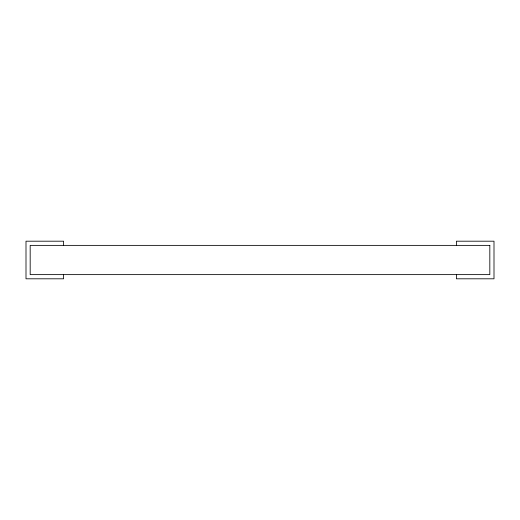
<?xml version="1.0" encoding="UTF-8"?>
<svg xmlns="http://www.w3.org/2000/svg" width="520" height="520" viewBox="0 0 520 520"><rect width="100%" height="100%" fill="white"/><g stroke="black" fill="none" stroke-linecap="round" stroke-linejoin="round"><path stroke-width="0.78" d="M456.391 245.375L456.391 241.196L494 241.196L494 278.805L456.391 278.805L456.391 274.625M63.609 245.375L63.609 241.196L26 241.196L26 278.805L63.609 278.805L63.609 274.625M489.821 245.375L30.18 245.375L30.18 274.625L489.821 274.625L489.821 245.375"/></g></svg>
